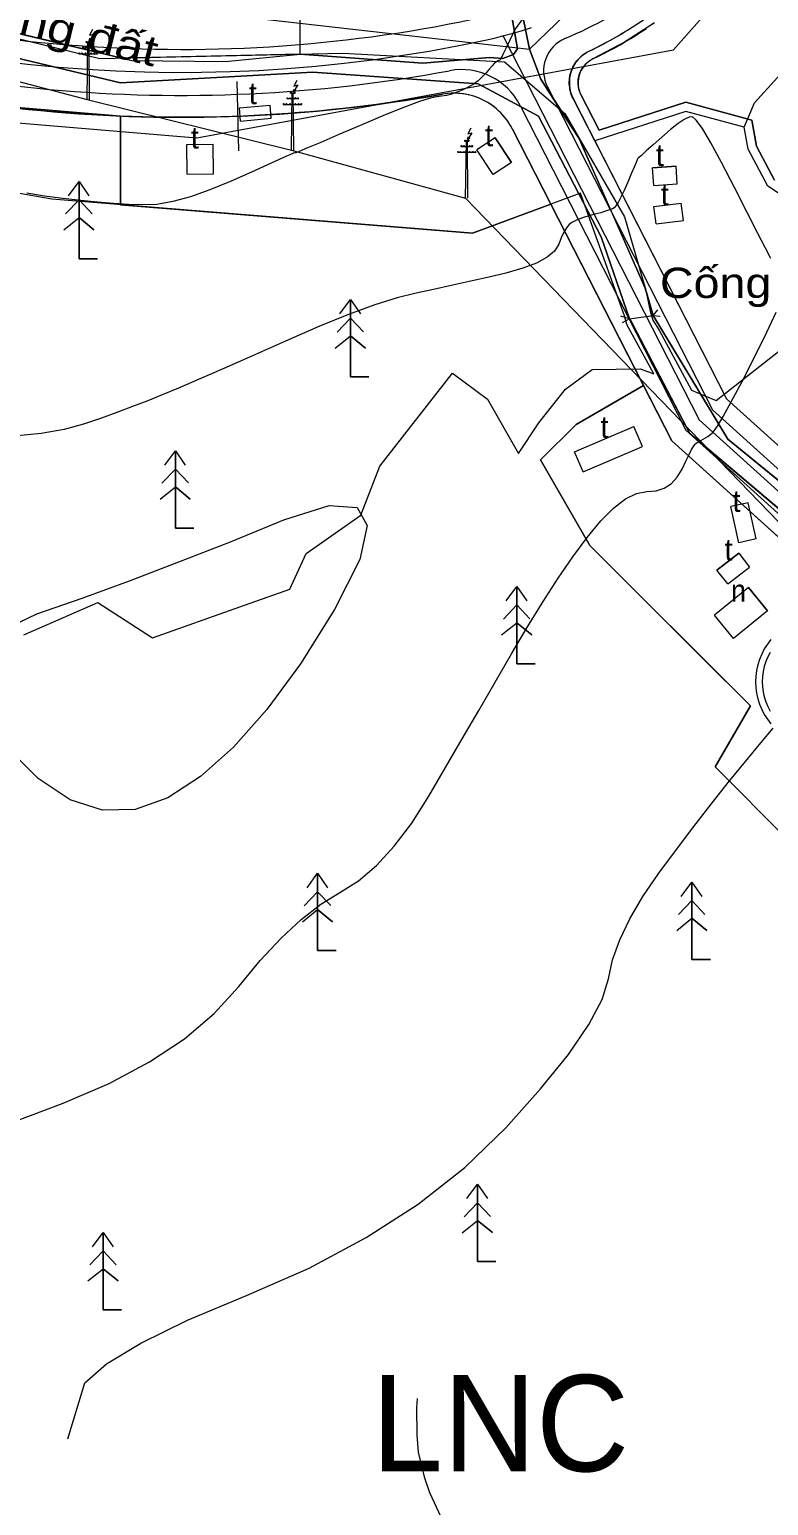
# Model space of a CAD drawing. Header units: metres. Extents: x 532950 to 537618, y 1849954 to 1853119.
# Drawn here: x 535237.7 to 535406.5, y 1850689.7 to 1851026.8 of the extents above; entities that cross this region are included whole.
import ezdxf

# ---------------------------------------------------------------- set-up
doc = ezdxf.new("R2010")
doc.units = ezdxf.units.M
doc.header["$LTSCALE"] = 3.1
for name, color, linetype, lineweight in [('11', 7, 'Continuous', 13), ('31', 7, 'Continuous', 13), ('46', 7, 'Continuous', 13), ('48', 7, 'Continuous', 13), ('50', 7, 'Continuous', 13), ('52', 7, 'Continuous', 13), ('53', 7, 'Continuous', 13), ('55', 7, 'Continuous', 13), ('58', 7, 'Continuous', 13), ('9', 7, 'Continuous', 13)]:
    doc.layers.add(name, color=color, linetype=linetype, lineweight=lineweight)

msp = doc.modelspace()

# ---------------------------------------------------------------- linework, layer by layer
at = {"layer": '11'}
for points in [[(535231.42, 1851019.54), (535237.91, 1851018.79), (535244.4, 1851018.17), (535250.91, 1851017.68), (535257.43, 1851017.32), (535263.96, 1851017.08), (535270.48, 1851016.98), (535277.01, 1851017), (535283.54, 1851017.16), (535290.06, 1851017.44), (535296.58, 1851017.86), (535303.08, 1851018.4), (535309.58, 1851019.07), (535316.06, 1851019.87), (535322.52, 1851020.79), (535328.96, 1851021.85), (535335.38, 1851023.03), (535341.78, 1851024.34), (535343.92, 1851024.82), (535346.05, 1851025.36), (535348.17, 1851025.94), (535350.28, 1851026.56), (535352.38, 1851027.23)], [(535345.89, 1851025.25), (535390.65, 1850937.6), (535574.15, 1850772.1), (535618.07, 1850715.59)]]:
    msp.add_lwpolyline(points, dxfattribs=at)
at = {"layer": '31'}
for points in [[(535380.48, 1851028.26), (535373.6, 1851023.86), (535366.4, 1851020.03), (535365.93, 1851019.78), (535365.49, 1851019.48), (535365.07, 1851019.15), (535364.69, 1851018.79), (535364.34, 1851018.39), (535364.02, 1851017.96), (535363.75, 1851017.51), (535363.51, 1851017.03), (535363.32, 1851016.54), (535363.17, 1851016.03), (535363.07, 1851015.5), (535363.02, 1851014.98), (535363.01, 1851014.44), (535363.05, 1851013.92), (535363.13, 1851013.39), (535363.26, 1851012.88), (535363.44, 1851012.38), (535363.66, 1851011.89), (535367.82, 1851003.75), (535387.6, 1851010.14), (535402.71, 1851006.09), (535403.78, 1851000.11), (535407.89, 1850992.34)], [(535407.89, 1850992.34), (535403.78, 1851000.11), (535402.71, 1851006.09), (535387.6, 1851010.14), (535367.82, 1851003.75), (535363.66, 1851011.89), (535363.52, 1851012.19), (535363.39, 1851012.5), (535363.29, 1851012.81), (535363.2, 1851013.12), (535363.12, 1851013.44), (535363.07, 1851013.77), (535363.03, 1851014.1), (535363.01, 1851014.43), (535363.01, 1851014.76), (535363.02, 1851015.09), (535363.06, 1851015.41), (535363.11, 1851015.74), (535363.18, 1851016.06), (535363.27, 1851016.38), (535363.37, 1851016.69), (535363.5, 1851017), (535363.63, 1851017.3), (535363.79, 1851017.59), (535363.96, 1851017.87), (535364.15, 1851018.14), (535364.35, 1851018.4), (535364.56, 1851018.65), (535364.79, 1851018.89), (535365.03, 1851019.12), (535365.28, 1851019.33), (535365.55, 1851019.53), (535365.82, 1851019.71), (535366.11, 1851019.88), (535366.4, 1851020.03), (535367.66, 1851020.65), (535368.92, 1851021.28), (535370.17, 1851021.94), (535371.4, 1851022.61), (535372.63, 1851023.3), (535373.85, 1851024), (535375.06, 1851024.72), (535376.25, 1851025.46), (535377.44, 1851026.22), (535378.62, 1851026.99)]]:
    msp.add_lwpolyline(points, dxfattribs=at)
at = {"layer": '46'}
msp.add_lwpolyline([(535410.87, 1850841.8), (535394.31, 1850858.36), (535402.36, 1850872.29), (535365.69, 1850908.96), (535354.43, 1850928.47), (535362.54, 1850936.58), (535377.93, 1850945.47), (535356.78, 1850986.89), (535338.86, 1850980.25), (535258.51, 1850986.73), (535258.51, 1851007.01), (535230.16, 1851009.36)], dxfattribs=at)
at = {"layer": '48'}
msp.add_lwpolyline([(536135.62, 1851789.72), (535515.37, 1851926.72), (535258.5, 1851965.9), (535022.43, 1852017.88), (534680.95, 1852158.73), (534430.5, 1852265), (534355.97, 1852086.4), (534346.16, 1851984.65), (534462.32, 1851750.84), (534498.61, 1851623.52), (534531.7, 1851526.54), (534597.02, 1851432.26), (534785.89, 1851296.54), (534919.77, 1851224.01), (534977.2, 1851164.91), (535024.78, 1851103.67), (535103, 1851049.67), (535187.68, 1851009.38), (535275.9, 1851002), (535384.77, 1851022.15), (535615.71, 1851282.83), (535719.74, 1851373.89), (535864.1, 1851423.04), (536000.85, 1851463.59)], dxfattribs=at)
at = {"layer": '50'}
for points in [[(535258.51, 1851007.01), (535258.51, 1850986.73), (535338.86, 1850980.25), (535356.78, 1850986.89), (535348.02, 1851004.04), (535347.71, 1851004.62), (535347.37, 1851005.18), (535347.01, 1851005.73), (535346.62, 1851006.27), (535346.22, 1851006.78), (535345.78, 1851007.28), (535345.33, 1851007.76), (535344.86, 1851008.22), (535344.36, 1851008.66), (535343.85, 1851009.07), (535343.32, 1851009.46), (535342.77, 1851009.83), (535342.21, 1851010.18), (535341.64, 1851010.5), (535341.04, 1851010.79), (535340.44, 1851011.06), (535339.83, 1851011.3), (535339.2, 1851011.51), (535338.57, 1851011.7), (535337.93, 1851011.85), (535337.29, 1851011.98), (535336.63, 1851012.08), (535335.98, 1851012.16), (535335.32, 1851012.2), (535334.66, 1851012.21), (535334, 1851012.2), (535333.34, 1851012.16), (535332.69, 1851012.08), (535332.04, 1851011.98), (535329.53, 1851011.55), (535327.02, 1851011.13), (535324.5, 1851010.73), (535321.98, 1851010.35), (535319.46, 1851009.99), (535316.94, 1851009.64), (535314.42, 1851009.32), (535311.89, 1851009.02), (535309.36, 1851008.73), (535306.82, 1851008.46), (535304.29, 1851008.22), (535301.75, 1851007.99), (535299.22, 1851007.78), (535296.68, 1851007.59), (535294.14, 1851007.41), (535291.59, 1851007.26), (535289.05, 1851007.13), (535286.51, 1851007.01), (535283.96, 1851006.92), (535281.42, 1851006.84), (535278.87, 1851006.78), (535276.33, 1851006.75), (535273.78, 1851006.73), (535271.23, 1851006.73), (535268.69, 1851006.74), (535266.14, 1851006.78), (535263.6, 1851006.84), (535261.05, 1851006.91)], [(535447.81, 1850957.78), (535422.14, 1850979.39), (535416.83, 1850984.04), (535406.36, 1850990.96), (535401.87, 1850999.46), (535400.97, 1851004.49), (535387.65, 1851008.05), (535366.82, 1851001.32), (535396.91, 1850942.4), (535504.48, 1850845.38), (535520.75, 1850861.64), (535498.23, 1850884.17), (535481.98, 1850900.42), (535459.59, 1850913.34), (535483.98, 1850946.42), (535496.07, 1850967.36), (535467.17, 1850984.05)], [(535384.4, 1850932.81), (535377.93, 1850945.47), (535362.54, 1850936.58), (535354.43, 1850928.47), (535365.69, 1850908.96), (535391.36, 1850883.29), (535402.36, 1850872.29), (535394.31, 1850858.36), (535410.87, 1850841.8), (535430.66, 1850853.23), (535473.73, 1850810.17), (535483.73, 1850807.49), (535500.73, 1850827.88)]]:
    msp.add_lwpolyline(points, close=True, dxfattribs=at)
at = {"layer": '52'}
msp.add_line((535279.78, 1851010.06), (535279.83, 1851010.06), dxfattribs=at)
for points in [[(535356.01, 1851013.69), (535393.68, 1850939.93), (535576.91, 1850774.67), (535621.03, 1850717.89)], [(535349.76, 1851009.43), (535387.63, 1850935.28), (535556.33, 1850783.13)]]:
    msp.add_lwpolyline(points, dxfattribs=at)
for centre, radius, start, end in [((535321.1, 1851116.81), 100, 292.9044, 318.6549), ((535272.46, 1851346.89), 324.67, 249.3456, 282.3306), ((535272.46, 1851346.89), 335.17, 249.155, 280.5218), ((535363.13, 1851017.32), 8, 112.9044, 207.0539), ((535336.4, 1851002.61), 15, 27.0539, 100.5218), ((534401.98, 1851955.85), 1656.15, 307.14202, 314.20022)]:
    msp.add_arc(centre, radius, start, end, dxfattribs=at)
at = {"layer": '53'}
for points in [[(535361.88, 1851010.98), (535396.91, 1850942.4), (535579.85, 1850777.4), (535624.19, 1850720.35)], [(535348.02, 1851004.04), (535384.4, 1850932.81), (535550.47, 1850783.03)]]:
    msp.add_lwpolyline(points, dxfattribs=at)
for centre, radius, start, end in [((535322.12, 1851111.91), 100, 295.7286, 318.6549), ((535272.46, 1851346.89), 340.17, 249.0674, 280.0876), ((535369.01, 1851014.62), 8, 115.7286, 207.0539), ((535334.67, 1850997.21), 15, 27.0539, 100.0876), ((534401.98, 1851955.85), 1652.15, 307.14087, 314.0512)]:
    msp.add_arc(centre, radius, start, end, dxfattribs=at)
at = {"layer": '55'}
for p, q in [((535250.62, 1851023.82), (535251.7, 1851023.82)), ((535251.31, 1851024.13), (535251.46, 1851024.75)), ((535248.99, 1851021.24), (535253.27, 1851021.24)), ((535249.81, 1851022.57), (535252.52, 1851022.57)), ((535253.78, 1851020.12), (535309.31, 1851021.38)), ((535258.51, 1851014.59), (535302.44, 1851017.03)), ((535285.09, 1851014.92), (535285.41, 1850999.04)), ((535297.98, 1851012.55), (535298.13, 1851013.16)), ((535250.89, 1851010.77), (535297.55, 1850999.18)), ((535296.48, 1851010.99), (535299.19, 1851010.99)), ((535297.29, 1851012.23), (535298.37, 1851012.23)), ((535285.64, 1851008.85), (535292.66, 1851009.5)), ((535285.64, 1851008.85), (535292.66, 1851009.5)), ((535285.92, 1851005.86), (535285.64, 1851008.85)), ((535285.92, 1851005.86), (535292.93, 1851006.51)), ((535292.93, 1851006.51), (535292.66, 1851009.5)), ((535295.66, 1851009.65), (535299.94, 1851009.65)), ((535273.63, 1851000.48), (535279.63, 1851000.56)), ((535273.73, 1850993.76), (535273.63, 1851000.48)), ((535273.73, 1850993.76), (535273.63, 1851000.48)), ((535279.73, 1850993.84), (535279.63, 1851000.56)), ((535336.25, 1851000.05), (535338.96, 1851000.05)), ((535337.06, 1851001.3), (535338.15, 1851001.3)), ((535337.76, 1851001.61), (535337.91, 1851002.22)), ((535344.05, 1851002.01), (535339.89, 1850999.25)), ((535344.05, 1851002.01), (535347.77, 1850996.41)), ((535347.77, 1850996.41), (535344.05, 1851002.01)), ((535297.55, 1850999.18), (535337.33, 1850988.25)), ((535335.44, 1850998.72), (535339.72, 1850998.72)), ((535343.6, 1850993.64), (535339.89, 1850999.25)), ((535347.77, 1850996.41), (535343.6, 1850993.64)), ((535273.73, 1850993.76), (535279.73, 1850993.84)), ((535385.39, 1850995.54), (535380, 1850995.14)), ((535380, 1850995.14), (535385.39, 1850995.54)), ((535380.3, 1850991.15), (535380, 1850995.14)), ((535385.68, 1850991.55), (535385.39, 1850995.54)), ((535249.02, 1850992.09), (535249.02, 1850974.42)), ((535380.3, 1850991.15), (535385.68, 1850991.55)), ((535245.96, 1850984.65), (535249.02, 1850987.85)), ((535252, 1850984.71), (535249.02, 1850987.85)), ((535380.32, 1850986.32), (535386.55, 1850987.14)), ((535380.32, 1850986.32), (535386.55, 1850987.14)), ((535380.84, 1850982.36), (535380.32, 1850986.32)), ((535387.07, 1850983.17), (535386.55, 1850987.14)), ((535245.54, 1850981.02), (535249.02, 1850983.8)), ((535252.43, 1850981.03), (535249.02, 1850983.8)), ((535380.84, 1850982.36), (535387.07, 1850983.17)), ((535249.02, 1850974.42), (535253.22, 1850974.42)), ((535311.02, 1850965.09), (535311.02, 1850947.42)), ((535307.96, 1850957.65), (535311.02, 1850960.85)), ((535314, 1850957.71), (535311.02, 1850960.85)), ((535374.76, 1850960.73), (535372.79, 1850961.32)), ((535374.76, 1850960.73), (535373.09, 1850959.76)), ((535374.76, 1850960.73), (535380.16, 1850961.44)), ((535380.16, 1850961.44), (535381.78, 1850961.34)), ((535307.54, 1850954.02), (535311.02, 1850956.8)), ((535314.43, 1850954.03), (535311.02, 1850956.8)), ((535311.02, 1850947.42), (535315.22, 1850947.42)), ((535362.19, 1850930.34), (535375.74, 1850936.12)), ((535362.19, 1850930.34), (535375.74, 1850936.12)), ((535377.71, 1850931.52), (535375.74, 1850936.12)), ((535271.02, 1850930.59), (535271.02, 1850912.92)), ((535364.15, 1850925.74), (535362.19, 1850930.34)), ((535364.15, 1850925.74), (535377.71, 1850931.52)), ((535267.96, 1850923.15), (535271.02, 1850926.35)), ((535274, 1850923.21), (535271.02, 1850926.35)), ((535267.54, 1850919.52), (535271.02, 1850922.3)), ((535274.43, 1850919.53), (535271.02, 1850922.3)), ((535401.84, 1850918.7), (535397.93, 1850917.83)), ((535399.76, 1850909.58), (535397.93, 1850917.83)), ((535403.67, 1850910.44), (535401.84, 1850918.7)), ((535403.67, 1850910.44), (535401.84, 1850918.7)), ((535271.02, 1850912.92), (535275.22, 1850912.92)), ((535403.67, 1850910.44), (535399.76, 1850909.58)), ((535399.7, 1850907.16), (535394.73, 1850903.31)), ((535394.73, 1850903.31), (535399.7, 1850907.16)), ((535399.7, 1850907.16), (535402.15, 1850904)), ((535397.18, 1850900.15), (535394.73, 1850903.31)), ((535397.18, 1850900.15), (535402.15, 1850904)), ((535349.02, 1850899.59), (535349.02, 1850881.92)), ((535401.9, 1850899.36), (535394.17, 1850893.02)), ((535401.9, 1850899.36), (535406.26, 1850894.05)), ((535406.26, 1850894.05), (535401.9, 1850899.36)), ((535345.96, 1850892.15), (535349.02, 1850895.35)), ((535352, 1850892.21), (535349.02, 1850895.35)), ((535398.53, 1850887.71), (535394.17, 1850893.02)), ((535406.26, 1850894.05), (535398.53, 1850887.71)), ((535345.54, 1850888.52), (535349.02, 1850891.3)), ((535352.43, 1850888.53), (535349.02, 1850891.3)), ((535349.02, 1850881.92), (535353.22, 1850881.92)), ((535303.52, 1850834.09), (535303.52, 1850816.42)), ((535389.02, 1850832.09), (535389.02, 1850814.42)), ((535300.46, 1850826.65), (535303.52, 1850829.85)), ((535306.5, 1850826.71), (535303.52, 1850829.85)), ((535385.96, 1850824.65), (535389.02, 1850827.85)), ((535392, 1850824.71), (535389.02, 1850827.85)), ((535300.04, 1850823.02), (535303.52, 1850825.8)), ((535306.93, 1850823.03), (535303.52, 1850825.8)), ((535385.54, 1850821.02), (535389.02, 1850823.8)), ((535392.43, 1850821.03), (535389.02, 1850823.8)), ((535303.52, 1850816.42), (535307.72, 1850816.42)), ((535389.02, 1850814.42), (535393.22, 1850814.42)), ((535340.02, 1850763.09), (535340.02, 1850745.42)), ((535336.96, 1850755.65), (535340.02, 1850758.85)), ((535343, 1850755.71), (535340.02, 1850758.85)), ((535336.54, 1850752.02), (535340.02, 1850754.8)), ((535343.43, 1850752.03), (535340.02, 1850754.8)), ((535254.52, 1850752.09), (535254.52, 1850734.42)), ((535251.46, 1850744.65), (535254.52, 1850747.85)), ((535257.5, 1850744.71), (535254.52, 1850747.85)), ((535251.04, 1850741.02), (535254.52, 1850743.8)), ((535257.93, 1850741.03), (535254.52, 1850743.8)), ((535340.02, 1850745.42), (535344.22, 1850745.42)), ((535254.52, 1850734.42), (535258.72, 1850734.42)), ((535326.25, 1850714.19), (535326.07, 1850711.99))]:
    msp.add_line(p, q, dxfattribs=at)
for points in [[(534435.03, 1852302.36), (534325.72, 1852049.19), (534353.84, 1851932.14), (534451.76, 1851760.49), (534494.46, 1851609.32), (534521.83, 1851454.43), (534874.06, 1851297.73), (534980.01, 1851227.29), (535025.25, 1851130.42), (535137.96, 1851046.53), (535351.9, 1851022.3), (535580.64, 1851242.44), (535635.18, 1851288.02), (535713.41, 1851370.26), (536002.4, 1851411.83), (536158.14, 1851571.22), (536125.75, 1851798.92), (536134.25, 1851845.92), (534499.31, 1852312.5)], [(535299.55, 1851021.15), (535299.55, 1851042.92), (535329.48, 1851042.92), (535345.12, 1851045.63), (535349.16, 1851022.38), (535348.24, 1851021.08), (535345.81, 1851020.13), (535342.76, 1851020.4), (535327.53, 1851019.08)], [(535250.68, 1851023.83), (535250.68, 1851024.03), (535250.77, 1851024.03), (535250.77, 1851023.83)], [(535251.52, 1851023.83), (535251.52, 1851024.03), (535251.61, 1851024.03), (535251.61, 1851023.83)], [(535249.07, 1851021.24), (535249.07, 1851021.44), (535249.16, 1851021.44), (535249.16, 1851021.24)], [(535249.66, 1851021.24), (535249.66, 1851021.44), (535249.75, 1851021.44), (535249.75, 1851021.24)], [(535249.88, 1851022.57), (535249.88, 1851022.77), (535249.97, 1851022.77), (535249.97, 1851022.57)], [(535250.47, 1851022.57), (535250.47, 1851022.77), (535250.56, 1851022.77), (535250.56, 1851022.57)], [(535250.47, 1851021.24), (535250.47, 1851021.44), (535250.56, 1851021.44), (535250.56, 1851021.24)], [(535251.73, 1851022.58), (535251.73, 1851022.78), (535251.82, 1851022.78), (535251.82, 1851022.58)], [(535251.73, 1851021.25), (535251.73, 1851021.45), (535251.82, 1851021.45), (535251.82, 1851021.25)], [(535252.32, 1851022.57), (535252.32, 1851022.77), (535252.41, 1851022.77), (535252.41, 1851022.57)], [(535252.49, 1851021.25), (535252.49, 1851021.45), (535252.58, 1851021.45), (535252.58, 1851021.25)], [(535253.08, 1851021.24), (535253.08, 1851021.44), (535253.17, 1851021.44), (535253.17, 1851021.24)], [(535295.74, 1851009.65), (535295.74, 1851009.85), (535295.83, 1851009.85), (535295.83, 1851009.65)], [(535296.33, 1851009.65), (535296.33, 1851009.85), (535296.42, 1851009.85), (535296.42, 1851009.65)], [(535296.55, 1851010.98), (535296.55, 1851011.18), (535296.64, 1851011.18), (535296.64, 1851010.98)], [(535297.14, 1851010.98), (535297.14, 1851011.18), (535297.23, 1851011.18), (535297.23, 1851010.98)], [(535297.14, 1851009.65), (535297.14, 1851009.85), (535297.23, 1851009.85), (535297.23, 1851009.65)], [(535297.35, 1851012.24), (535297.35, 1851012.44), (535297.44, 1851012.44), (535297.44, 1851012.24)], [(535298.19, 1851012.24), (535298.19, 1851012.44), (535298.28, 1851012.44), (535298.28, 1851012.24)], [(535298.4, 1851011), (535298.4, 1851011.2), (535298.49, 1851011.2), (535298.49, 1851011)], [(535298.4, 1851009.66), (535298.4, 1851009.86), (535298.49, 1851009.86), (535298.49, 1851009.66)], [(535298.99, 1851010.98), (535298.99, 1851011.18), (535299.08, 1851011.18), (535299.08, 1851010.98)], [(535299.16, 1851009.66), (535299.16, 1851009.86), (535299.25, 1851009.86), (535299.25, 1851009.66)], [(535299.75, 1851009.65), (535299.75, 1851009.85), (535299.84, 1851009.85), (535299.84, 1851009.65)], [(535336.33, 1851000.05), (535336.33, 1851000.25), (535336.42, 1851000.25), (535336.42, 1851000.05)], [(535336.92, 1851000.05), (535336.92, 1851000.25), (535337.01, 1851000.25), (535337.01, 1851000.05)], [(535337.13, 1851001.31), (535337.13, 1851001.51), (535337.22, 1851001.51), (535337.22, 1851001.31)], [(535337.96, 1851001.31), (535337.96, 1851001.51), (535338.05, 1851001.51), (535338.05, 1851001.31)], [(535338.18, 1851000.06), (535338.18, 1851000.26), (535338.27, 1851000.26), (535338.27, 1851000.06)], [(535338.77, 1851000.05), (535338.77, 1851000.25), (535338.86, 1851000.25), (535338.86, 1851000.05)], [(535335.51, 1850998.72), (535335.51, 1850998.92), (535335.6, 1850998.92), (535335.6, 1850998.72)], [(535336.1, 1850998.72), (535336.1, 1850998.92), (535336.19, 1850998.92), (535336.19, 1850998.72)], [(535336.92, 1850998.72), (535336.92, 1850998.92), (535337.01, 1850998.92), (535337.01, 1850998.72)], [(535338.18, 1850998.73), (535338.18, 1850998.93), (535338.27, 1850998.93), (535338.27, 1850998.73)], [(535338.93, 1850998.73), (535338.93, 1850998.93), (535339.02, 1850998.93), (535339.02, 1850998.73)], [(535339.52, 1850998.72), (535339.52, 1850998.92), (535339.61, 1850998.92), (535339.61, 1850998.72)]]:
    msp.add_lwpolyline(points, close=True, dxfattribs=at)
for points in [[(535223.84, 1851028.55), (535261.08, 1851019.7), (535282.41, 1851019.44), (535299.55, 1851021.15), (535327.53, 1851019.08), (535342.76, 1851020.4), (535345.81, 1851020.13), (535348.24, 1851021.08), (535349.16, 1851022.38), (535345.37, 1851044.21)], [(535345.13, 1851045.57), (535349.16, 1851022.38), (535348.24, 1851021.08), (535345.81, 1851020.13), (535342.76, 1851020.4), (535327.53, 1851019.08), (535299.55, 1851021.15), (535258.81, 1851020.23), (535226.94, 1851027.81)], [(535417.31, 1850916.82), (535397.18, 1850933.24), (535390.95, 1850943.56), (535380.16, 1850961.44), (535378.33, 1850967.72), (535371.14, 1850983.97), (535363.87, 1851000.42), (535363.22, 1851001.89), (535358.93, 1851008.51), (535354.49, 1851015.4), (535351.9, 1851022.3), (535347.4, 1851044.36)], [(535347.4, 1851044.36), (535351.9, 1851022.3), (535354.49, 1851015.4), (535363.22, 1851001.89), (535363.87, 1851000.42), (535378.42, 1850967.52), (535379.48, 1850962.48), (535380.11, 1850960.36), (535381.5, 1850958.12), (535388.94, 1850944.43), (535391.6, 1850943.29), (535394.52, 1850942.04), (535415.54, 1850958.54), (535428.25, 1850963.02), (535427.89, 1850966.81), (535422.14, 1850979.39), (535416.83, 1850984.04), (535406.36, 1850990.96), (535401.87, 1850999.46), (535400.97, 1851004.49), (535403.31, 1851010), (535410.01, 1851017.37), (535417.96, 1851024.76), (535423.18, 1851031.05)], [(535204.74, 1851032.08), (535253.78, 1851020.12), (535309.31, 1851021.38)], [(535197.43, 1851029.21), (535258.51, 1851014.59), (535302.44, 1851017.03), (535340.2, 1851014.32), (535353.99, 1851006.96), (535363.17, 1850989.25), (535368.28, 1850979.41), (535374.76, 1850960.73), (535375.52, 1850959.41), (535381.65, 1850947.62), (535388.54, 1850934.5), (535432.73, 1850897.13), (535454.71, 1850878.46), (535465.02, 1850869.69), (535487.73, 1850850.77), (535506.66, 1850834.99), (535532.47, 1850814.65), (535558.28, 1850794.3), (535570.45, 1850780.83), (535549.71, 1850756.89)], [(535302.44, 1851017.03), (535258.51, 1851014.59), (535197.43, 1851029.21)], [(535350.8, 1851029.81), (535348.57, 1851026.74), (535347.39, 1851024.33), (535346.48, 1851022.44), (535345.83, 1851021.08), (535345.44, 1851020.25), (535345.32, 1851019.95), (535345.31, 1851019.9), (535345.23, 1851019.84), (535345.11, 1851019.77), (535344.92, 1851019.69), (535344.68, 1851019.59), (535344.36, 1851019.41), (535343.93, 1851019.04), (535343.39, 1851018.5), (535342.74, 1851017.77), (535341.99, 1851016.87), (535341.13, 1851015.92), (535340.16, 1851015.06), (535339.1, 1851014.28), (535337.93, 1851013.58), (535336.66, 1851012.97), (535335.36, 1851012.45), (535334.12, 1851012.03), (535332.94, 1851011.72), (535331.81, 1851011.51), (535330.74, 1851011.4), (535329.23, 1851011.1), (535326.76, 1851010.32), (535323.34, 1851009.04), (535318.96, 1851007.27), (535313.64, 1851005.01), (535308.39, 1851002.75), (535304.26, 1851000.98), (535301.24, 1850999.71), (535299.33, 1850998.92), (535298.53, 1850998.62), (535298.28, 1850998.57), (535298.02, 1850998.49), (535297.76, 1850998.4), (535297.48, 1850998.3), (535297.2, 1850998.18), (535296.43, 1850997.83), (535294.71, 1850997.06), (535292.03, 1850995.85), (535288.39, 1850994.22), (535283.8, 1850992.16), (535278.93, 1850990.12), (535274.47, 1850988.55), (535270.41, 1850987.46), (535266.75, 1850986.84), (535263.49, 1850986.7), (535260.32, 1850986.84), (535256.91, 1850987.05), (535253.27, 1850987.35), (535249.4, 1850987.72), (535245.29, 1850988.17), (535241.12, 1850988.71), (535237.06, 1850989.37)], [(535252.08, 1851026.74), (535251.4, 1851025.44), (535252.29, 1851025.7), (535251.31, 1851024.1), (535251.86, 1851024.54)], [(535192.35, 1851026.12), (535250.89, 1851010.77), (535297.55, 1850999.18)], [(535250.89, 1851010.77), (535251.05, 1851023.93), (535251.22, 1851023.93), (535251.32, 1851010.77)], [(535309.31, 1851021.38), (535346.24, 1851019.4), (535359.99, 1851007.61), (535373.58, 1850984.02), (535380.16, 1850961.44), (535397.18, 1850933.24)], [(535388.54, 1850934.5), (535374.76, 1850960.73), (535368.28, 1850979.41), (535353.99, 1851006.96), (535340.2, 1851014.32), (535302.44, 1851017.03)], [(535346.24, 1851019.4), (535359.99, 1851007.61), (535373.58, 1850984.02), (535380.16, 1850961.44), (535397.18, 1850933.24)], [(535298.75, 1851015.15), (535298.07, 1851013.86), (535298.96, 1851014.12), (535297.98, 1851012.51), (535298.53, 1851012.95)], [(535340.2, 1851014.32), (535353.99, 1851006.96), (535368.28, 1850979.41), (535374.76, 1850960.73), (535388.54, 1850934.5)], [(535297.56, 1850999.18), (535297.71, 1851012.34), (535297.89, 1851012.34), (535297.99, 1850999.18)], [(535398.73, 1850990.72), (535395.77, 1850996.43), (535393.33, 1851000.9), (535391.41, 1851004.12), (535390.01, 1851006.09), (535389.14, 1851006.82), (535388.37, 1851006.72), (535387.28, 1851006.21), (535385.87, 1851005.28), (535384.15, 1851003.93), (535382.11, 1851002.17), (535380.13, 1851000.4), (535378.6, 1850999.02), (535377.5, 1850998.03), (535376.84, 1850997.44), (535376.62, 1850997.25), (535376.53, 1850997.03), (535376.26, 1850996.39), (535375.8, 1850995.33), (535375.17, 1850993.84), (535374.35, 1850991.93), (535373.5, 1850989.99), (535372.77, 1850988.44), (535372.16, 1850987.26), (535371.66, 1850986.47), (535371.28, 1850986.06), (535370.85, 1850985.82), (535370.19, 1850985.55), (535369.29, 1850985.26), (535368.17, 1850984.93), (535366.82, 1850984.58), (535365.44, 1850984.21), (535364.23, 1850983.83), (535363.19, 1850983.46), (535362.31, 1850983.08), (535361.61, 1850982.7), (535361, 1850982.2), (535360.39, 1850981.45), (535359.78, 1850980.46), (535359.18, 1850979.22), (535358.59, 1850977.73), (535357.63, 1850976.18), (535355.95, 1850974.74), (535353.53, 1850973.43), (535350.38, 1850972.23), (535346.5, 1850971.15), (535342.29, 1850970.15), (535338.14, 1850969.2), (535334.05, 1850968.28), (535330.02, 1850967.41), (535326.06, 1850966.58), (535321.72, 1850965.49), (535316.56, 1850963.86), (535310.59, 1850961.66), (535303.8, 1850958.92), (535296.2, 1850955.62), (535288.67, 1850952.27), (535282.08, 1850949.36), (535276.45, 1850946.91), (535271.76, 1850944.89), (535268.03, 1850943.33), (535264.7, 1850941.99), (535261.24, 1850940.64), (535257.64, 1850939.3), (535253.91, 1850937.96), (535250.04, 1850936.61), (535245.65, 1850935.41), (535240.35, 1850934.51), (535234.15, 1850933.89)], [(535338.53, 1851004.21), (535337.84, 1851002.92), (535338.74, 1851003.18), (535337.76, 1851001.58), (535338.31, 1851002.02)], [(535236.44, 1850888.51), (535253.31, 1850895.94), (535265.8, 1850887.83), (535285.71, 1850894.92), (535297.18, 1850898.98), (535300.89, 1850907.09), (535313.38, 1850915.87), (535317.76, 1850927.02), (535334.3, 1850948.3), (535342.33, 1850942.37), (535349.37, 1850929.91), (535354.05, 1850936.96), (535360.14, 1850944.6), (535366.24, 1850949.16), (535377.18, 1850949.25), (535379.09, 1850948.63), (535380.33, 1850948.1), (535374.16, 1850959.41), (535373.58, 1850961.41), (535363.56, 1850989.4), (535338.86, 1850980.25), (535242.84, 1850988), (535172.13, 1851000.4)], [(535337.33, 1850988.25), (535337.49, 1851001.41), (535337.66, 1851001.41), (535337.77, 1850988.25)], [(535246.59, 1850988.8), (535249.02, 1850992.09), (535251.29, 1850988.8)], [(535246.59, 1850988.8), (535249.02, 1850992.09), (535251.29, 1850988.8)], [(535253.22, 1850974.42), (535249.02, 1850974.42), (535249.02, 1850992.09)], [(535407.05, 1850974.5), (535405.83, 1850976.84), (535404.03, 1850980.33), (535401.67, 1850984.95), (535398.73, 1850990.72)], [(535245.96, 1850984.65), (535249.02, 1850987.85), (535252, 1850984.71)], [(535337.33, 1850988.25), (535417.75, 1850905.02), (535457.19, 1850884.26), (535495.4, 1850851.99)], [(535245.54, 1850981.02), (535249.02, 1850983.8), (535252.43, 1850981.03)], [(535308.59, 1850961.8), (535311.02, 1850965.09), (535313.29, 1850961.8)], [(535308.59, 1850961.8), (535311.02, 1850965.09), (535313.29, 1850961.8)], [(535315.22, 1850947.42), (535311.02, 1850947.42), (535311.02, 1850965.09)], [(535374.76, 1850960.73), (535380.16, 1850961.44), (535381.26, 1850962.72)], [(535233.92, 1850777.26), (535245.42, 1850781.61), (535255.87, 1850786.1), (535265.1, 1850791), (535273.12, 1850796.32), (535279.91, 1850802.05), (535285.5, 1850808.2), (535290.4, 1850814.14), (535295.16, 1850819.26), (535299.78, 1850823.55), (535304.26, 1850827.02), (535308.6, 1850829.67), (535312.83, 1850832.33), (535316.97, 1850835.87), (535321.03, 1850840.27), (535325, 1850845.54), (535328.89, 1850851.68), (535332.73, 1850858.24), (535336.54, 1850864.77), (535340.32, 1850871.27), (535344.07, 1850877.74), (535347.8, 1850884.19), (535351.46, 1850890.39), (535355.02, 1850896.15), (535358.48, 1850901.47), (535361.84, 1850906.34), (535365.1, 1850910.76), (535368.21, 1850914.54), (535371.13, 1850917.48), (535373.86, 1850919.58), (535376.39, 1850920.83), (535378.74, 1850921.25), (535380.85, 1850921.45), (535382.71, 1850922.06), (535384.32, 1850923.08), (535385.66, 1850924.51), (535386.75, 1850926.34), (535387.63, 1850928.19), (535388.37, 1850929.69), (535388.95, 1850930.82), (535389.38, 1850931.58), (535389.67, 1850931.98), (535389.91, 1850932.21), (535390.22, 1850932.44), (535390.6, 1850932.69), (535391.04, 1850932.94), (535391.56, 1850933.2), (535392.1, 1850933.49), (535392.62, 1850933.82), (535393.14, 1850934.2), (535393.64, 1850934.62), (535394.12, 1850935.1), (535394.87, 1850936.16), (535396.17, 1850938.38), (535398.01, 1850941.75), (535400.4, 1850946.26), (535403.33, 1850951.93), (535406.16, 1850957.62), (535408.24, 1850962.24)], [(535307.96, 1850957.65), (535311.02, 1850960.85), (535314, 1850957.71)], [(535307.54, 1850954.02), (535311.02, 1850956.8), (535314.43, 1850954.03)], [(535465.02, 1850869.69), (535423.78, 1850904.75), (535388.54, 1850934.5)], [(535397.18, 1850933.24), (535429.92, 1850906.53), (535483.35, 1850860.27)], [(535268.59, 1850927.3), (535271.02, 1850930.59), (535273.29, 1850927.3)], [(535268.59, 1850927.3), (535271.02, 1850930.59), (535273.29, 1850927.3)], [(535275.22, 1850912.92), (535271.02, 1850912.92), (535271.02, 1850930.59)], [(535267.96, 1850923.15), (535271.02, 1850926.35), (535274, 1850923.21)], [(535267.54, 1850919.52), (535271.02, 1850922.3), (535274.43, 1850919.53)], [(535230.96, 1850889.32), (535239.36, 1850893.3), (535249.73, 1850896.93), (535260.56, 1850900.9), (535271.85, 1850905.19), (535283.59, 1850909.81), (535295.79, 1850914.76), (535306.19, 1850918.04), (535312.55, 1850917.63), (535314.87, 1850913.54), (535313.15, 1850905.77), (535307.38, 1850894.31), (535299.63, 1850881.95), (535291.94, 1850871.47), (535284.32, 1850862.88), (535276.77, 1850856.16), (535269.28, 1850851.32), (535261.83, 1850848.67), (535254.41, 1850848.52), (535247.02, 1850850.88), (535239.66, 1850855.74), (535232.32, 1850863.1)], [(535346.59, 1850896.3), (535349.02, 1850899.59), (535351.29, 1850896.3)], [(535346.59, 1850896.3), (535349.02, 1850899.59), (535351.29, 1850896.3)], [(535353.22, 1850881.92), (535349.02, 1850881.92), (535349.02, 1850899.59)], [(535345.96, 1850892.15), (535349.02, 1850895.35), (535352, 1850892.21)], [(535345.54, 1850888.52), (535349.02, 1850891.3), (535352.43, 1850888.53)], [(535246.43, 1850704.92), (535250.35, 1850717.76), (535255.32, 1850722.06), (535263.13, 1850726.81), (535273.79, 1850732.02), (535287.28, 1850737.69), (535301.57, 1850743.94), (535314.64, 1850750.9), (535326.49, 1850758.55), (535337.11, 1850766.91), (535346.5, 1850775.98), (535354.46, 1850784.87), (535360.79, 1850792.72), (535365.48, 1850799.52), (535368.54, 1850805.28), (535369.96, 1850809.99), (535370.9, 1850814.31), (535372.53, 1850818.88), (535374.84, 1850823.71), (535377.82, 1850828.79), (535381.49, 1850834.13), (535385.49, 1850839.53), (535389.46, 1850844.77), (535393.41, 1850849.87), (535397.33, 1850854.81), (535401.22, 1850859.61), (535404.74, 1850863.87), (535407.55, 1850867.23)], [(535301.09, 1850830.8), (535303.52, 1850834.09), (535305.79, 1850830.8)], [(535301.09, 1850830.8), (535303.52, 1850834.09), (535305.79, 1850830.8)], [(535307.72, 1850816.42), (535303.52, 1850816.42), (535303.52, 1850834.09)], [(535386.59, 1850828.8), (535389.02, 1850832.09), (535391.29, 1850828.8)], [(535386.59, 1850828.8), (535389.02, 1850832.09), (535391.29, 1850828.8)], [(535393.22, 1850814.42), (535389.02, 1850814.42), (535389.02, 1850832.09)], [(535300.46, 1850826.65), (535303.52, 1850829.85), (535306.5, 1850826.71)], [(535385.96, 1850824.65), (535389.02, 1850827.85), (535392, 1850824.71)], [(535300.04, 1850823.02), (535303.52, 1850825.8), (535306.93, 1850823.03)], [(535385.54, 1850821.02), (535389.02, 1850823.8), (535392.43, 1850821.03)], [(535337.59, 1850759.8), (535340.02, 1850763.09), (535342.29, 1850759.8)], [(535337.59, 1850759.8), (535340.02, 1850763.09), (535342.29, 1850759.8)], [(535344.22, 1850745.42), (535340.02, 1850745.42), (535340.02, 1850763.09)], [(535336.96, 1850755.65), (535340.02, 1850758.85), (535343, 1850755.71)], [(535336.54, 1850752.02), (535340.02, 1850754.8), (535343.43, 1850752.03)], [(535252.09, 1850748.8), (535254.52, 1850752.09), (535256.79, 1850748.8)], [(535252.09, 1850748.8), (535254.52, 1850752.09), (535256.79, 1850748.8)], [(535258.72, 1850734.42), (535254.52, 1850734.42), (535254.52, 1850752.09)], [(535251.46, 1850744.65), (535254.52, 1850747.85), (535257.5, 1850744.71)], [(535251.04, 1850741.02), (535254.52, 1850743.8), (535257.93, 1850741.03)], [(535326.07, 1850711.99), (535326.16, 1850705.85), (535326.48, 1850701.91), (535327.84, 1850696.27), (535329.09, 1850692.67), (535331.64, 1850687.17)]]:
    msp.add_lwpolyline(points, dxfattribs=at)
at = {"layer": '58'}
for points in [[(535366.82, 1851001.32), (535361.88, 1851010.98), (535361.69, 1851011.38), (535361.52, 1851011.79), (535361.38, 1851012.2), (535361.26, 1851012.62), (535361.16, 1851013.05), (535361.09, 1851013.49), (535361.04, 1851013.92), (535361.01, 1851014.36), (535361.01, 1851014.8), (535361.03, 1851015.24), (535361.08, 1851015.68), (535361.15, 1851016.11), (535361.24, 1851016.54), (535361.36, 1851016.97), (535361.5, 1851017.38), (535361.66, 1851017.79), (535361.84, 1851018.19), (535362.05, 1851018.58), (535362.28, 1851018.95), (535362.53, 1851019.32), (535362.79, 1851019.66), (535363.08, 1851020), (535363.39, 1851020.32), (535363.71, 1851020.62), (535364.04, 1851020.9), (535364.4, 1851021.16), (535364.76, 1851021.4), (535365.14, 1851021.63), (535365.53, 1851021.83), (535366.77, 1851022.44), (535368, 1851023.06), (535369.22, 1851023.7), (535370.44, 1851024.36), (535371.64, 1851025.04), (535372.83, 1851025.73), (535374.02, 1851026.43), (535375.19, 1851027.16)], [(535255.57, 1851007.14), (535252.63, 1851007.3), (535249.69, 1851007.49), (535246.75, 1851007.7), (535243.82, 1851007.93), (535240.89, 1851008.19), (535237.96, 1851008.48), (535235.03, 1851008.79)], [(535410.87, 1850841.8), (535394.31, 1850858.36), (535402.36, 1850872.29), (535365.69, 1850908.96), (535354.43, 1850928.47), (535362.54, 1850936.58), (535377.93, 1850945.47), (535356.78, 1850986.89), (535338.86, 1850980.25), (535258.51, 1850986.73), (535258.51, 1851007.01), (535255.57, 1851007.14)], [(535579.85, 1850777.4), (535504.48, 1850845.38), (535520.75, 1850861.64), (535481.98, 1850900.42), (535459.59, 1850913.34), (535483.98, 1850946.42), (535496.07, 1850967.36), (535467.17, 1850984.05), (535447.81, 1850957.78), (535422.14, 1850979.39), (535416.83, 1850984.04), (535406.36, 1850990.96), (535401.87, 1850999.46), (535400.97, 1851004.49), (535387.65, 1851008.05), (535366.82, 1851001.32)]]:
    msp.add_lwpolyline(points, dxfattribs=at)
for points in [[(535258.51, 1850986.73), (535338.86, 1850980.25), (535356.78, 1850986.89), (535348.02, 1851004.04), (535347.71, 1851004.62), (535347.37, 1851005.18), (535347.01, 1851005.73), (535346.62, 1851006.27), (535346.22, 1851006.78), (535345.78, 1851007.28), (535345.33, 1851007.76), (535344.86, 1851008.22), (535344.36, 1851008.66), (535343.85, 1851009.07), (535343.32, 1851009.46), (535342.77, 1851009.83), (535342.21, 1851010.18), (535341.64, 1851010.5), (535341.04, 1851010.79), (535340.44, 1851011.06), (535339.83, 1851011.3), (535339.2, 1851011.51), (535338.57, 1851011.7), (535337.93, 1851011.85), (535337.29, 1851011.98), (535336.63, 1851012.08), (535335.98, 1851012.16), (535335.32, 1851012.2), (535334.66, 1851012.21), (535334, 1851012.2), (535333.34, 1851012.16), (535332.69, 1851012.08), (535332.04, 1851011.98), (535329.53, 1851011.55), (535327.02, 1851011.13), (535324.5, 1851010.73), (535321.98, 1851010.35), (535319.46, 1851009.99), (535316.94, 1851009.64), (535314.42, 1851009.32), (535311.89, 1851009.02), (535309.36, 1851008.73), (535306.82, 1851008.46), (535304.29, 1851008.22), (535301.75, 1851007.99), (535299.22, 1851007.78), (535296.68, 1851007.59), (535294.14, 1851007.41), (535291.59, 1851007.26), (535289.05, 1851007.13), (535286.51, 1851007.01), (535283.96, 1851006.92), (535281.42, 1851006.84), (535278.87, 1851006.78), (535276.33, 1851006.75), (535273.78, 1851006.73), (535271.23, 1851006.73), (535268.69, 1851006.74), (535266.14, 1851006.78), (535263.6, 1851006.84), (535261.05, 1851006.91), (535258.51, 1851007.01)], [(535366.82, 1851001.32), (535396.91, 1850942.4), (535504.48, 1850845.38), (535520.75, 1850861.64), (535481.98, 1850900.42), (535459.59, 1850913.34), (535483.98, 1850946.42), (535496.07, 1850967.36), (535467.17, 1850984.05), (535447.81, 1850957.78), (535422.14, 1850979.39), (535416.83, 1850984.04), (535406.36, 1850990.96), (535401.87, 1850999.46), (535400.97, 1851004.49), (535387.65, 1851008.05)], [(535377.93, 1850945.47), (535362.54, 1850936.58), (535354.43, 1850928.47), (535365.69, 1850908.96), (535402.36, 1850872.29), (535394.31, 1850858.36), (535410.87, 1850841.8), (535430.66, 1850853.23), (535473.73, 1850810.17), (535483.73, 1850807.49), (535500.73, 1850827.88), (535384.4, 1850932.81)]]:
    msp.add_lwpolyline(points, close=True, dxfattribs=at)
at = {"layer": '9'}
for points in [[(535407.05, 1850887.44), (535406.25, 1850886.41), (535405.55, 1850885.31), (535404.95, 1850884.15), (535404.45, 1850882.94), (535404.06, 1850881.7), (535403.78, 1850880.43), (535403.6, 1850879.13), (535403.55, 1850877.83), (535403.6, 1850876.53), (535403.78, 1850875.24), (535404.06, 1850873.96), (535404.45, 1850872.72), (535404.95, 1850871.51), (535405.55, 1850870.36), (535406.25, 1850869.26), (535407.05, 1850868.22)], [(535406.89, 1850884.53), (535406.35, 1850883.5), (535405.9, 1850882.42), (535405.55, 1850881.3), (535405.3, 1850880.16), (535405.15, 1850879), (535405.09, 1850877.83), (535405.15, 1850876.66), (535405.3, 1850875.51), (535405.55, 1850874.36), (535405.9, 1850873.25), (535406.35, 1850872.17), (535406.89, 1850871.13)]]:
    msp.add_lwpolyline(points, dxfattribs=at)

# ---------------------------------------------------------------- texts
at = {"layer": '55', "width": 1.25}
msp.add_text('Đuờng đất', height=6.882, rotation=346.135, dxfattribs=at).set_placement((535213.37, 1851031.26))
at = {"layer": '55'}
for s, height, p in [('t', 5, (535287.78, 1851009.71)), ('t', 5, (535274.53, 1850999.58)), ('t', 5, (535341.74, 1851000.1)), ('t', 5, (535380.75, 1850995.58)), ('t', 5, (535381.91, 1850986.59)), ('t', 5, (535368.11, 1850933.5)), ('t', 5, (535398.28, 1850916.61)), ('t', 5, (535396.47, 1850905.52)), ('LNC', 22, (535315.81, 1850697.52))]:
    msp.add_text(s, height=height, dxfattribs=at).set_placement(p)
for s, height, width, p in [('Cống', 6.922, 1.15, (535381.71, 1850965.45)), ('n', 5.08, 0.9, (535397.95, 1850896.09))]:
    msp.add_text(s, height=height, dxfattribs=dict(at, width=width)).set_placement(p)

doc.saveas('drawing.dxf')
